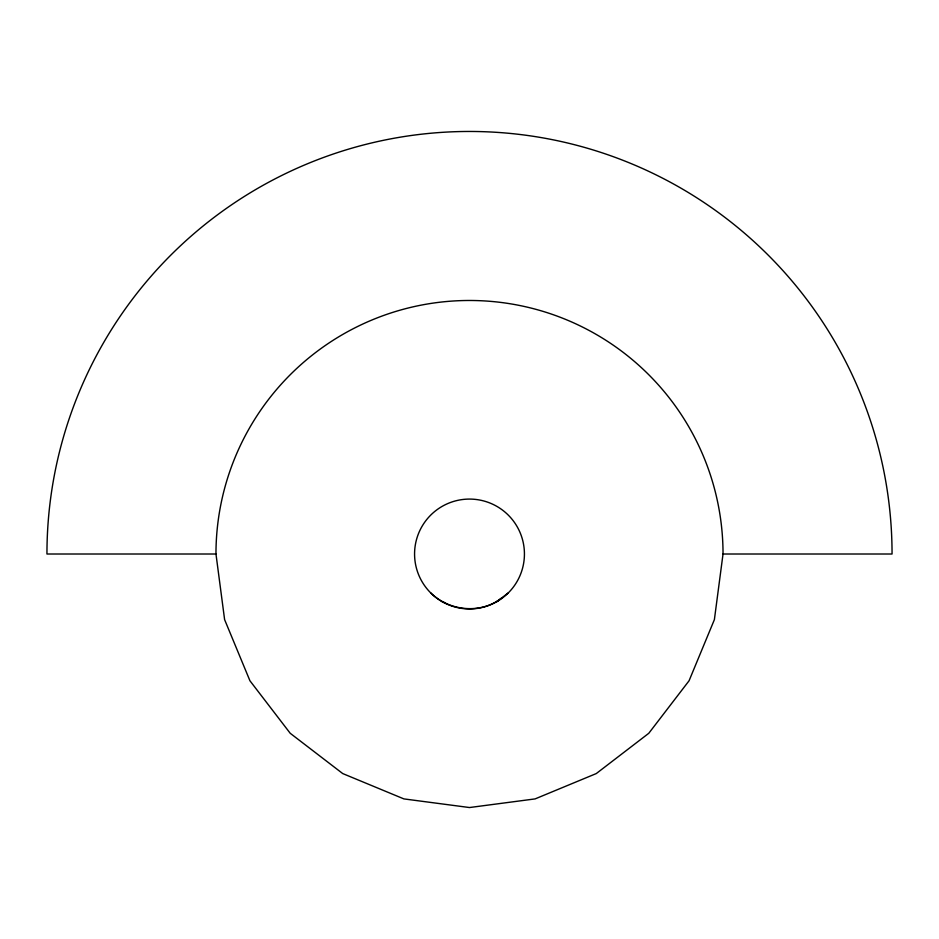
<?xml version="1.0" encoding="UTF-8"?>
<svg xmlns="http://www.w3.org/2000/svg" width="939" height="939" viewBox="0 0 939 939"><rect width="100%" height="100%" fill="white"/><g stroke="black" fill="none" stroke-linecap="round" stroke-linejoin="round"><path stroke-width="1.41" d="M723.03 554.01L714.391 619.623L689.062 680.775L648.779 733.289L596.265 773.572L535.113 798.901L469.5 807.54L403.887 798.901L342.735 773.572L290.221 733.289L249.938 680.775L224.609 619.623L215.97 554.01A253.53 253.53 0 0 1 469.5 300.48A253.53 253.53 0 0 1 723.03 554.01L892.05 554.01A422.55 422.55 0 0 0 469.5 131.46A422.55 422.55 0 0 0 46.95 554.01L215.97 554.01M501.191 598.343C480.557 614.388 448.971 611.054 430.661 592.849M508.339 592.849L496.954 601.582L499.525 599.61M442.034 601.582A54.931 54.931 0 0 0 524.432 554.01A54.931 54.931 0 0 0 442.034 506.438A54.931 54.931 0 0 0 442.034 601.582L445.532 603.026"/></g></svg>
